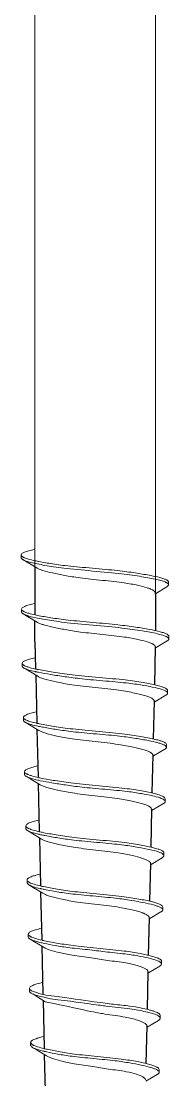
# Model space of a CAD drawing. Header units: millimetres. Extents: x 63062 to 67932, y -25501 to -20708.
# Drawn here: x 66599 to 66708, y -23907 to -23125 of the extents above; entities that cross this region are included whole.
import ezdxf

# ---------------------------------------------------------------- set-up
doc = ezdxf.new("R2010")
doc.units = ezdxf.units.MM
doc.header["$LTSCALE"] = 0.5
doc.layers.get('0').update_dxf_attribs({"lineweight": 13})
doc.layers.add('02___PRT_ALL_AXES', color=7, linetype='Continuous')

# ---------------------------------------------------------------- blocks, each defined once
blk = doc.blocks.new('*U247')
for p, q in [((-44.5, 200), (-44.5, -577.57)), ((44.5, 200), (44.5, -597.22))]:
    blk.add_line(p, q)
at = {"color": 7, "linetype": 'Continuous'}
for p, q in [((-54.75, -568.75), (-54.75, -570.75)), ((-44.62, -572.96), (-44.48, -572.99)), ((53, -592.17), (44.8, -597.05)), ((54.22, -588.73), (54.22, -590.17)), ((44.8, -597.05), (44.15, -597.43)), ((-54.5, -608.76), (-54.5, -610.76)), ((-44.37, -612.97), (-44.23, -613)), ((53.24, -632.18), (45.05, -637.06)), ((54.46, -628.74), (54.46, -630.18)), ((45.05, -637.06), (44.4, -637.45)), ((-54.01, -650.74), (-54.01, -648.74)), ((-42.56, -655.26), (-42.33, -655.31)), ((52.32, -672.21), (44.11, -677.1)), ((53.56, -668.74), (53.56, -670.21)), ((44.11, -677.1), (43.5, -677.47)), ((-53.11, -690.74), (-53.11, -688.74)), ((52.66, -708.74), (52.66, -710.24)), ((43.18, -717.14), (42.6, -717.49)), ((51.4, -712.24), (43.18, -717.14)), ((-52.21, -730.74), (-52.21, -728.74)), ((51.76, -748.74), (51.76, -750.74)), ((42.24, -757.18), (41.7, -757.51)), ((50.47, -752.27), (42.24, -757.18)), ((-51.31, -770.74), (-51.31, -768.74)), ((50.86, -788.74), (50.86, -790.29)), ((41.31, -797.22), (40.79, -797.53)), ((49.55, -792.29), (41.31, -797.22)), ((-50.41, -810.74), (-50.41, -808.74)), ((-38.53, -815.54), (-38.32, -815.58)), ((48.62, -832.33), (40.37, -837.27)), ((49.96, -828.74), (49.96, -830.32)), ((40.37, -837.27), (39.89, -837.56)), ((-49.51, -850.74), (-49.51, -848.74)), ((-39.71, -855.13), (-39.51, -855.17)), ((47.7, -872.36), (39.43, -877.32)), ((49.06, -868.74), (49.06, -870.36)), ((39.43, -877.32), (38.99, -877.58)), ((-48.61, -890.74), (-48.61, -888.74)), ((48.16, -908.74), (48.16, -910.39)), ((-47.71, -930.74), (-47.71, -928.74)), ((45.84, -952.42), (37.54, -957.42)), ((47.26, -948.74), (47.26, -950.42))]:
    blk.add_line(p, q, dxfattribs=at)
for points in [[(-43.24, -578.32), (-50.27, -574.12), (-53.53, -572.18)], [(-42.99, -618.33), (-50.02, -614.13), (-53.28, -612.2)], [(-42.49, -658.33), (-49.52, -654.13), (-52.78, -652.2)], [(-41.55, -698.38), (-48.59, -694.16), (-51.86, -692.22)], [(-40.62, -738.42), (-47.66, -734.2), (-50.94, -732.25)], [(-39.68, -778.47), (-46.73, -774.23), (-50.01, -772.28)], [(-38.74, -818.51), (-45.8, -814.27), (-49.09, -812.31)], [(-37.8, -858.57), (-44.87, -854.31), (-48.16, -852.34)], [(-36.86, -898.62), (-43.93, -894.35), (-47.23, -892.37)], [(46.77, -912.39), (38.49, -917.37), (38.09, -917.61)], [(-35.92, -938.67), (-43, -934.39), (-46.31, -932.41)]]:
    blk.add_lwpolyline(points, dxfattribs=at)
for centre, radius, start, end in [((-17.72, -448.22), 127.61, 257.89632, 258.63239), ((-17.48, -488.24), 127.61, 257.89632, 258.63239), ((43.4, -636.51), 1.07, 348.44256, 3.3128), ((-20.43, -547.11), 110.39, 257.49931, 257.77361), ((-18.56, -536.48), 119.22, 257.77354, 258.03226), ((-17.29, -532.56), 125.27, 257.78031, 258.36431), ((-16.31, -525.85), 130.09, 258.0333, 258.3585), ((-13.94, -514.38), 141.8, 258.35719, 258.57861), ((-13.49, -514.17), 144.06, 258.45163, 258.57777), ((42.47, -676.51), 1.09, 0.02064, 3.00628), ((-19.76, -589.28), 108.26, 257.34798, 257.56116), ((-18.29, -580.64), 115.07, 257.56116, 257.76524), ((-16.36, -573.78), 124.13, 257.57229, 258.2657), ((-14.81, -564.48), 131.6, 257.7757, 258.44001), ((-8.11, -533.92), 164.83, 258.27605, 259.51343), ((41.55, -716.51), 1.12, 356.85398, 359.98495), ((-16.59, -618.27), 117.59, 257.5872, 257.71401), ((-13.5, -604), 132.2, 257.7235, 258.33272), ((-18.08, -627.06), 110.64, 257.29182, 257.58885), ((-14.65, -611.39), 126.68, 257.59607, 258.19107), ((40.61, -756.51), 1.15, 356.59836, 359.96128), ((-16.26, -662.19), 113.69, 257.28471, 257.5042), ((-12.49, -645.06), 131.22, 257.51634, 258.23506), ((-17.83, -671.13), 106.57, 257.05471, 257.28473), ((-14.62, -656.87), 121.19, 257.29091, 258.05706), ((-6.7, -619.48), 159.41, 258.05091, 259.06893), ((39.69, -796.51), 1.18, 0.0185, 2.94984), ((-16.69, -711.35), 106.46, 256.91052, 257.18713), ((-14.82, -701.15), 114.86, 257.18706, 257.44823), ((-13.09, -695.45), 122.76, 257.19423, 258.03765), ((-11.2, -684.79), 131.62, 257.45727, 258.10727), ((38.75, -836.51), 1.22, 0.05103, 3.84375), ((-14.91, -746.79), 109.2, 256.97624, 257.09934), ((-14.91, -748.79), 109.2, 256.97624, 257.09928), ((-13.8, -741.95), 114.15, 257.09974, 257.27656), ((-11.61, -734.27), 124.08, 257.11185, 257.82065), ((-10.2, -725.9), 130.6, 257.28809, 257.97175), ((37.81, -876.51), 1.25, 353.75077, 5.40821), ((-12.21, -782.45), 115.82, 256.65357, 257.69403), ((-10.62, -773.46), 122.99, 256.87332, 257.86893), ((-1.08, -731.57), 167.91, 257.68388, 259.03846), ((36.88, -916.51), 1.28, 356.64705, 10.14901), ((-13.36, -830.52), 105.6, 256.53639, 256.77208), ((-13.36, -832.52), 105.6, 256.53638, 256.77202), ((-11.83, -824.02), 112.28, 256.77161, 256.95898), ((-9.43, -815.69), 122.88, 256.78572, 257.5531), ((-7.94, -807.1), 129.64, 256.97239, 257.71109)]:
    blk.add_arc(centre, radius, start, end, dxfattribs=at)
for points, knots in [([(-44.99, -564.62), (-46.39, -564.92), (-48.84, -565.51), (-51.63, -566.38), (-53.27, -567.14), (-54.2, -567.71), (-54.75, -568.34), (-54.75, -568.75)], [0, 0, 0, 0, 0.395222, 0.69229, 0.802921, 0.889031, 1, 1, 1, 1]), ([(-54.75, -568.75), (-54.75, -568.84), (-54.68, -569.26), (-54.35, -569.59), (-54.09, -569.8)], [0, 0, 0, 0, 0.210329, 1, 1, 1, 1]), ([(-54.09, -569.8), (-54.05, -569.83), (-53.87, -569.97), (-53.68, -570.1), (-53.53, -570.18)], [0, 0, 0, 0, 0.230756, 1, 1, 1, 1]), ([(-52.97, -570.49), (-52.81, -570.57), (-52.07, -570.9), (-51.3, -571.18), (-50.7, -571.38)], [0, 0, 0, 0, 0.218331, 1, 1, 1, 1]), ([(-54.75, -570.75), (-54.75, -570.84), (-54.68, -571.26), (-54.35, -571.59), (-54.09, -571.8)], [0, 0, 0, 0, 0.210329, 1, 1, 1, 1]), ([(-54.09, -571.8), (-54.05, -571.83), (-53.87, -571.97), (-53.68, -572.1), (-53.53, -572.18)], [0, 0, 0, 0, 0.23075, 1, 1, 1, 1]), ([(-53.53, -572.18), (-52.78, -572.63), (-50.79, -573.4), (-47.22, -574.41), (-42.55, -575.42), (-36.93, -576.44), (-30.5, -577.47), (-20.82, -578.88), (-1.61, -580.57), (19.92, -582.56), (31.8, -584.27), (40.15, -585.71), (45.17, -586.73), (49.15, -587.74), (51.41, -588.51), (52.32, -588.94)], [0, 0, 0, 0, 0.027599, 0.067136, 0.117951, 0.178867, 0.248349, 0.324587, 0.489192, 0.655383, 0.805672, 0.869843, 0.924418, 0.968104, 1, 1, 1, 1]), ([(-50.7, -571.38), (-50.28, -571.52), (-48.27, -572.13), (-46.23, -572.61), (-44.62, -572.96)], [0, 0, 0, 0, 0.213163, 1, 1, 1, 1]), ([(38.42, -592.95), (36.1, -592.22), (30.72, -590.91), (21.84, -589.17), (5.19, -587.42), (-11.9, -585.67), (-22.07, -583.92), (-30.99, -582.18), (-37.31, -580.66), (-41.16, -579.35), (-42.64, -578.68), (-43.24, -578.32)], [0, 0, 0, 0, 0.103576, 0.235661, 0.38608, 0.54291, 0.693669, 0.826416, 0.930893, 0.970128, 1, 1, 1, 1]), ([(-42.88, -573.32), (-39.62, -573.98), (-32.44, -575.2), (-20.96, -576.86), (-1.95, -578.52), (17.19, -580.19), (29.03, -581.85), (39.2, -583.5), (46.28, -584.94), (50.53, -586.18), (52.14, -586.82), (52.79, -587.17)], [0, 0, 0, 0, 0.118746, 0.260235, 0.41435, 0.56998, 0.715895, 0.841627, 0.938341, 0.973786, 1, 1, 1, 1]), ([(38.42, -592.95), (38.81, -593.07), (40.16, -593.52), (41.5, -594.04), (42.38, -594.51)], [0, 0, 0, 0, 0.292357, 1, 1, 1, 1]), ([(52.79, -587.17), (52.94, -587.26), (53.43, -587.54), (53.9, -587.92), (54.09, -588.26)], [0, 0, 0, 0, 0.31014, 1, 1, 1, 1]), ([(52.79, -589.17), (52.86, -589.21), (53.11, -589.35), (53.35, -589.51), (53.52, -589.64)], [0, 0, 0, 0, 0.273317, 1, 1, 1, 1]), ([(54.17, -591), (54.14, -591.11), (53.87, -591.61), (53.38, -591.94), (53, -592.17)], [0, 0, 0, 0, 0.193975, 1, 1, 1, 1]), ([(53.72, -589.81), (53.8, -589.89), (54.04, -590.14), (54.22, -590.48), (54.22, -590.73)], [0, 0, 0, 0, 0.297804, 1, 1, 1, 1]), ([(42.38, -594.51), (42.45, -594.55), (42.69, -594.68), (42.93, -594.83), (43.09, -594.94)], [0, 0, 0, 0, 0.266236, 1, 1, 1, 1]), ([(43.41, -595.18), (43.46, -595.22), (43.63, -595.36), (43.78, -595.52), (43.88, -595.65)], [0, 0, 0, 0, 0.270418, 1, 1, 1, 1]), ([(43.88, -595.65), (43.93, -595.71), (44.1, -595.95), (44.2, -596.23), (44.22, -596.44)], [0, 0, 0, 0, 0.278277, 1, 1, 1, 1]), ([(-44.74, -604.63), (-46.14, -604.94), (-48.59, -605.53), (-51.38, -606.39), (-53.02, -607.16), (-53.95, -607.72), (-54.5, -608.36), (-54.5, -608.76)], [0, 0, 0, 0, 0.395222, 0.69229, 0.802921, 0.889031, 1, 1, 1, 1]), ([(-54.5, -608.76), (-54.5, -608.85), (-54.43, -609.28), (-54.1, -609.61), (-53.84, -609.82)], [0, 0, 0, 0, 0.210329, 1, 1, 1, 1]), ([(-54.5, -610.76), (-54.5, -610.85), (-54.43, -611.28), (-54.1, -611.61), (-53.84, -611.82)], [0, 0, 0, 0, 0.210329, 1, 1, 1, 1]), ([(-53.84, -609.82), (-53.8, -609.85), (-53.62, -609.99), (-53.43, -610.11), (-53.28, -610.2)], [0, 0, 0, 0, 0.230756, 1, 1, 1, 1]), ([(-53.84, -611.82), (-53.8, -611.85), (-53.62, -611.99), (-53.43, -612.11), (-53.28, -612.2)], [0, 0, 0, 0, 0.23075, 1, 1, 1, 1]), ([(-53.28, -612.2), (-52.53, -612.64), (-50.55, -613.42), (-46.97, -614.42), (-42.31, -615.43), (-36.69, -616.45), (-30.26, -617.48), (-20.58, -618.89), (-1.36, -620.58), (20.17, -622.57), (32.05, -624.28), (40.4, -625.73), (45.42, -626.74), (49.4, -627.75), (51.66, -628.52), (52.57, -628.95)], [0, 0, 0, 0, 0.027599, 0.067136, 0.117951, 0.178867, 0.248349, 0.324587, 0.489192, 0.655383, 0.805672, 0.869843, 0.924418, 0.968104, 1, 1, 1, 1]), ([(-52.72, -610.5), (-52.56, -610.58), (-51.82, -610.92), (-51.06, -611.2), (-50.45, -611.39)], [0, 0, 0, 0, 0.218331, 1, 1, 1, 1]), ([(-50.45, -611.39), (-50.03, -611.53), (-48.03, -612.15), (-45.98, -612.63), (-44.37, -612.97)], [0, 0, 0, 0, 0.213163, 1, 1, 1, 1]), ([(-42.63, -613.34), (-39.37, -613.99), (-32.19, -615.21), (-20.72, -616.87), (-1.7, -618.54), (17.43, -620.21), (29.27, -621.87), (39.45, -623.52), (46.53, -624.95), (50.78, -626.2), (52.39, -626.84), (53.04, -627.19)], [0, 0, 0, 0, 0.118746, 0.260235, 0.41435, 0.56998, 0.715895, 0.841627, 0.938341, 0.973786, 1, 1, 1, 1]), ([(38.66, -632.96), (36.35, -632.23), (30.97, -630.93), (22.09, -629.19), (5.44, -627.44), (-11.65, -625.68), (-21.82, -623.93), (-30.75, -622.19), (-37.06, -620.68), (-40.91, -619.37), (-42.39, -618.69), (-42.99, -618.33)], [0, 0, 0, 0, 0.103576, 0.235661, 0.38608, 0.54291, 0.693669, 0.826416, 0.930893, 0.970128, 1, 1, 1, 1]), ([(38.66, -632.96), (39.06, -633.08), (40.41, -633.53), (41.74, -634.05), (42.63, -634.53)], [0, 0, 0, 0, 0.292357, 1, 1, 1, 1]), ([(53.04, -627.19), (53.19, -627.27), (53.67, -627.56), (54.14, -627.93), (54.33, -628.27)], [0, 0, 0, 0, 0.31014, 1, 1, 1, 1]), ([(53.04, -629.19), (53.11, -629.22), (53.36, -629.37), (53.6, -629.53), (53.77, -629.66)], [0, 0, 0, 0, 0.273317, 1, 1, 1, 1]), ([(54.42, -631.02), (54.39, -631.12), (54.12, -631.62), (53.63, -631.95), (53.24, -632.18)], [0, 0, 0, 0, 0.193975, 1, 1, 1, 1]), ([(53.97, -629.83), (54.05, -629.9), (54.29, -630.15), (54.46, -630.5), (54.46, -630.74)], [0, 0, 0, 0, 0.297804, 1, 1, 1, 1]), ([(42.63, -634.53), (42.69, -634.56), (42.94, -634.7), (43.17, -634.84), (43.34, -634.96)], [0, 0, 0, 0, 0.266236, 1, 1, 1, 1]), ([(43.66, -635.2), (43.71, -635.24), (43.87, -635.38), (44.03, -635.54), (44.13, -635.66)], [0, 0, 0, 0, 0.270418, 1, 1, 1, 1]), ([(44.13, -635.66), (44.18, -635.73), (44.34, -635.96), (44.45, -636.24), (44.46, -636.45)], [0, 0, 0, 0, 0.278277, 1, 1, 1, 1]), ([(-44.49, -644.64), (-45.86, -644.95), (-48.25, -645.53), (-50.97, -646.39), (-52.57, -647.15), (-53.49, -647.71), (-54.01, -648.34), (-54.01, -648.74)], [0, 0, 0, 0, 0.394433, 0.691066, 0.801687, 0.887957, 1, 1, 1, 1]), ([(-54.01, -648.74), (-54.01, -648.85), (-53.9, -649.39), (-53.44, -649.76), (-53.09, -650)], [0, 0, 0, 0, 0.199777, 1, 1, 1, 1]), ([(-53.98, -650.98), (-53.96, -651.06), (-53.77, -651.49), (-53.39, -651.79), (-53.09, -652)], [0, 0, 0, 0, 0.202155, 1, 1, 1, 1]), ([(-52.78, -652.2), (-52.34, -652.46), (-51.26, -652.95), (-48.46, -653.92), (-46.07, -654.5), (-44.33, -654.88)], [0, 0, 0, 0, 0.173363, 0.398416, 1, 1, 1, 1]), ([(-52.27, -650.47), (-52.06, -650.58), (-51.07, -651.03), (-50.04, -651.38), (-49.21, -651.63)], [0, 0, 0, 0, 0.210914, 1, 1, 1, 1]), ([(-49.21, -651.63), (-48.82, -651.75), (-47.04, -652.27), (-45.23, -652.69), (-43.81, -653)], [0, 0, 0, 0, 0.21967, 1, 1, 1, 1]), ([(-42.02, -653.37), (-38.4, -654.1), (-30.39, -655.45), (-17.64, -657.27), (2.59, -659.1), (22.57, -660.94), (33.09, -662.53), (40.46, -663.85), (44.92, -664.79), (48.51, -665.73), (50.9, -666.54), (52.3, -667.25), (53.12, -667.78), (53.56, -668.37), (53.56, -668.74)], [0, 0, 0, 0, 0.131055, 0.28779, 0.456471, 0.622176, 0.770228, 0.833471, 0.887658, 0.931674, 0.964784, 0.977193, 0.986953, 1, 1, 1, 1]), ([(-42.02, -655.37), (-39.03, -655.97), (-32.46, -657.11), (-21.98, -658.66), (-10.52, -660.23), (7.68, -661.79), (25.39, -663.35), (35.38, -664.9), (43.52, -666.44), (48.23, -667.61), (50.13, -668.3)], [0, 0, 0, 0, 0.114133, 0.248964, 0.396142, 0.546447, 0.690428, 0.819046, 0.924315, 1, 1, 1, 1]), ([(-42.49, -658.33), (-41.8, -658.75), (-40.08, -659.51), (-35.56, -660.97), (-28.16, -662.66), (-17.81, -664.61), (0.19, -666.57), (18.15, -668.53), (27.13, -670.22), (33.38, -671.65), (37.11, -672.66), (40.03, -673.66), (41.67, -674.42), (42.3, -674.84)], [0, 0, 0, 0, 0.03246, 0.075965, 0.192844, 0.340269, 0.503684, 0.666615, 0.812593, 0.874564, 0.927122, 0.969127, 1, 1, 1, 1]), ([(50.13, -668.3), (50.78, -668.53), (51.85, -668.97), (52.86, -669.59), (53.18, -669.93)], [0, 0, 0, 0, 0.593992, 1, 1, 1, 1]), ([(53.18, -671.56), (53.13, -671.61), (52.86, -671.86), (52.56, -672.07), (52.32, -672.21)], [0, 0, 0, 0, 0.217363, 1, 1, 1, 1]), ([(53.18, -669.93), (53.24, -669.99), (53.44, -670.22), (53.56, -670.53), (53.56, -670.74)], [0, 0, 0, 0, 0.28952, 1, 1, 1, 1]), ([(53.56, -670.74), (53.56, -670.81), (53.53, -671.12), (53.34, -671.39), (53.18, -671.56)], [0, 0, 0, 0, 0.224255, 1, 1, 1, 1]), ([(42.3, -674.84), (42.4, -674.91), (42.74, -675.15), (43.06, -675.43), (43.24, -675.67)], [0, 0, 0, 0, 0.285267, 1, 1, 1, 1]), ([(43.24, -675.67), (43.29, -675.73), (43.45, -675.97), (43.55, -676.25), (43.56, -676.45)], [0, 0, 0, 0, 0.277178, 1, 1, 1, 1]), ([(-43.55, -684.59), (-44.93, -684.9), (-47.33, -685.5), (-50.06, -686.37), (-51.67, -687.13), (-52.58, -687.7), (-53.11, -688.34), (-53.11, -688.74)], [0, 0, 0, 0, 0.393891, 0.690314, 0.801045, 0.887458, 1, 1, 1, 1]), ([(-53.11, -688.74), (-53.11, -688.84), (-53.04, -689.28), (-52.69, -689.62), (-52.42, -689.84)], [0, 0, 0, 0, 0.209413, 1, 1, 1, 1]), ([(-53.11, -690.74), (-53.11, -690.88), (-53.07, -691.07), (-52.97, -691.24), (-52.95, -691.28)], [0, 0, 0, 0, 0.730316, 1, 1, 1, 1]), ([(-52.95, -691.28), (-52.9, -691.36), (-52.6, -691.75), (-52.19, -692.03), (-51.86, -692.22)], [0, 0, 0, 0, 0.203708, 1, 1, 1, 1]), ([(-52.42, -689.84), (-52.38, -689.87), (-52.2, -690.01), (-52.01, -690.13), (-51.86, -690.22)], [0, 0, 0, 0, 0.231576, 1, 1, 1, 1]), ([(-51.86, -690.22), (-51.78, -690.27), (-51.45, -690.46), (-51.1, -690.62), (-50.83, -690.74)], [0, 0, 0, 0, 0.228385, 1, 1, 1, 1]), ([(-51.86, -692.22), (-51.42, -692.48), (-50.34, -692.98), (-47.56, -693.95), (-45.19, -694.53), (-43.47, -694.91)], [0, 0, 0, 0, 0.174186, 0.399652, 1, 1, 1, 1]), ([(-50.83, -690.74), (-49.79, -691.21), (-47.21, -692.03), (-44.59, -692.67), (-43.07, -693)], [0, 0, 0, 0, 0.423613, 1, 1, 1, 1]), ([(-41.18, -693.4), (-37.62, -694.13), (-29.76, -695.47), (-17.26, -697.29), (2.69, -699.12), (22.38, -700.96), (32.66, -702.54), (39.87, -703.86), (44.22, -704.8), (47.73, -705.73), (50.06, -706.54), (51.43, -707.25), (52.23, -707.79), (52.66, -708.38), (52.66, -708.74)], [0, 0, 0, 0, 0.131525, 0.288437, 0.457057, 0.622543, 0.770316, 0.833438, 0.887512, 0.931459, 0.964554, 0.97698, 0.986774, 1, 1, 1, 1]), ([(-41.55, -698.38), (-40.88, -698.78), (-39.2, -699.53), (-34.81, -700.99), (-27.64, -702.66), (-17.64, -704.59), (-0.02, -706.53), (17.59, -708.47), (27.55, -710.41), (34.65, -712.09), (38.97, -713.56), (40.61, -714.32), (41.26, -714.73)], [0, 0, 0, 0, 0.03279, 0.076396, 0.192881, 0.339365, 0.501692, 0.663831, 0.809721, 0.925139, 0.968015, 1, 1, 1, 1]), ([(-38.11, -696), (-34.91, -696.6), (-28, -697.73), (-17.17, -699.3), (0.85, -700.88), (18.81, -702.45), (29.45, -704.02), (38.6, -705.58), (44.99, -706.94), (48.89, -708.12), (50.4, -708.72), (51.02, -709.04)], [0, 0, 0, 0, 0.126539, 0.271167, 0.424735, 0.577453, 0.71957, 0.842052, 0.937282, 0.972899, 1, 1, 1, 1]), ([(51.02, -709.04), (51.46, -709.27), (52.17, -709.66), (52.66, -710.43), (52.66, -710.74)], [0, 0, 0, 0, 0.612375, 1, 1, 1, 1]), ([(52.6, -711.07), (52.56, -711.17), (52.28, -711.67), (51.79, -712), (51.4, -712.24)], [0, 0, 0, 0, 0.195412, 1, 1, 1, 1]), ([(41.26, -714.73), (41.37, -714.8), (41.77, -715.08), (42.15, -715.4), (42.35, -715.67)], [0, 0, 0, 0, 0.289276, 1, 1, 1, 1]), ([(42.35, -715.67), (42.4, -715.74), (42.55, -715.97), (42.65, -716.25), (42.66, -716.46)], [0, 0, 0, 0, 0.275868, 1, 1, 1, 1]), ([(-42.66, -724.55), (-44.03, -724.87), (-46.43, -725.46), (-49.16, -726.34), (-50.77, -727.11), (-51.69, -727.69), (-52.21, -728.34), (-52.21, -728.74)], [0, 0, 0, 0, 0.393192, 0.689478, 0.800195, 0.886761, 1, 1, 1, 1]), ([(-52.21, -728.74), (-52.21, -728.84), (-52.14, -729.29), (-51.79, -729.63), (-51.52, -729.86)], [0, 0, 0, 0, 0.209976, 1, 1, 1, 1]), ([(-52.21, -730.74), (-52.21, -730.84), (-52.14, -731.29), (-51.79, -731.63), (-51.52, -731.86)], [0, 0, 0, 0, 0.209976, 1, 1, 1, 1]), ([(-51.52, -729.86), (-51.47, -729.89), (-51.29, -730.03), (-51.09, -730.16), (-50.94, -730.25)], [0, 0, 0, 0, 0.23114, 1, 1, 1, 1]), ([(-51.52, -731.86), (-51.47, -731.89), (-51.29, -732.03), (-51.09, -732.16), (-50.94, -732.25)], [0, 0, 0, 0, 0.231134, 1, 1, 1, 1]), ([(-50.94, -732.25), (-50.49, -732.52), (-49.4, -733.02), (-46.57, -734.01), (-44.17, -734.6), (-42.42, -734.99)], [0, 0, 0, 0, 0.174486, 0.40001, 1, 1, 1, 1]), ([(-50.37, -730.56), (-50.2, -730.64), (-49.45, -730.99), (-48.66, -731.28), (-48.04, -731.48)], [0, 0, 0, 0, 0.218632, 1, 1, 1, 1]), ([(-48.04, -731.48), (-47.61, -731.63), (-45.57, -732.26), (-43.5, -732.75), (-41.86, -733.11)], [0, 0, 0, 0, 0.213793, 1, 1, 1, 1]), ([(-40.23, -733.46), (-36.73, -734.19), (-29.01, -735.52), (-16.76, -737.33), (2.88, -739.16), (22.26, -740.98), (32.29, -742.56), (39.3, -743.88), (43.55, -744.81), (46.96, -745.74), (49.23, -746.55), (50.57, -747.25), (51.34, -747.8), (51.76, -748.38), (51.76, -748.74)], [0, 0, 0, 0, 0.132339, 0.28959, 0.458159, 0.623334, 0.770683, 0.833591, 0.887491, 0.931311, 0.964338, 0.97677, 0.986604, 1, 1, 1, 1]), ([(-40.62, -738.42), (-39.96, -738.82), (-38.31, -739.56), (-34.05, -741), (-27.12, -742.66), (-17.45, -744.57), (-0.21, -746.5), (17.04, -748.42), (26.72, -750.34), (33.66, -752.01), (37.92, -753.46), (39.55, -754.21), (40.21, -754.61)], [0, 0, 0, 0, 0.033141, 0.076864, 0.192987, 0.338552, 0.499798, 0.661133, 0.806907, 0.923196, 0.966919, 1, 1, 1, 1]), ([(-40.58, -735.39), (-37.73, -735.99), (-31.5, -737.11), (-21.54, -738.64), (-10.67, -740.18), (6.96, -741.73), (24.14, -743.27), (33.72, -744.81), (41.59, -746.33), (46.18, -747.48), (48.06, -748.15)], [0, 0, 0, 0, 0.113621, 0.247509, 0.393599, 0.542991, 0.686542, 0.815482, 0.922019, 1, 1, 1, 1]), ([(48.06, -748.15), (48.61, -748.34), (49.57, -748.73), (50.9, -749.41), (51.76, -750.21), (51.76, -750.74)], [0, 0, 0, 0, 0.371703, 0.656886, 1, 1, 1, 1]), ([(40.21, -754.61), (40.44, -754.76), (41.1, -755.2), (41.74, -755.91), (41.76, -756.46)], [0, 0, 0, 0, 0.328471, 1, 1, 1, 1]), ([(51.48, -751.46), (51.42, -751.53), (51.13, -751.85), (50.76, -752.09), (50.47, -752.27)], [0, 0, 0, 0, 0.211203, 1, 1, 1, 1]), ([(51.76, -750.74), (51.76, -750.8), (51.74, -751.06), (51.6, -751.3), (51.48, -751.46)], [0, 0, 0, 0, 0.230581, 1, 1, 1, 1]), ([(-41.76, -764.51), (-43.13, -764.83), (-45.53, -765.43), (-48.26, -766.32), (-49.86, -767.1), (-50.79, -767.68), (-51.31, -768.33), (-51.31, -768.74)], [0, 0, 0, 0, 0.392507, 0.688492, 0.799352, 0.886084, 1, 1, 1, 1]), ([(-51.31, -768.74), (-51.31, -768.84), (-51.24, -769.28), (-50.9, -769.64), (-50.62, -769.86)], [0, 0, 0, 0, 0.210853, 1, 1, 1, 1]), ([(-51.31, -770.74), (-51.31, -770.88), (-51.26, -771.08), (-51.17, -771.25), (-51.14, -771.29)], [0, 0, 0, 0, 0.730836, 1, 1, 1, 1]), ([(-51.14, -771.29), (-51.09, -771.38), (-50.78, -771.78), (-50.36, -772.07), (-50.01, -772.28)], [0, 0, 0, 0, 0.20349, 1, 1, 1, 1]), ([(-50.62, -769.86), (-50.58, -769.89), (-50.38, -770.05), (-50.18, -770.18), (-50.01, -770.28)], [0, 0, 0, 0, 0.230349, 1, 1, 1, 1]), ([(-50.01, -770.28), (-49.95, -770.32), (-49.69, -770.46), (-49.43, -770.6), (-49.22, -770.7)], [0, 0, 0, 0, 0.232967, 1, 1, 1, 1]), ([(-50.01, -772.28), (-49.57, -772.54), (-48.5, -773.04), (-45.74, -774.01), (-43.4, -774.6), (-41.7, -774.99)], [0, 0, 0, 0, 0.175856, 0.401898, 1, 1, 1, 1]), ([(-49.22, -770.7), (-48.17, -771.19), (-45.53, -772.07), (-42.85, -772.73), (-41.28, -773.09)], [0, 0, 0, 0, 0.42019, 1, 1, 1, 1]), ([(-39.25, -773.53), (-35.8, -774.25), (-28.23, -775.57), (-16.23, -777.38), (3.11, -779.2), (22.16, -781.02), (31.92, -782.59), (38.75, -783.9), (42.88, -784.83), (46.19, -785.76), (48.41, -786.56), (49.7, -787.26), (50.46, -787.8), (50.86, -788.38), (50.86, -788.74)], [0, 0, 0, 0, 0.133273, 0.29092, 0.459441, 0.624262, 0.771127, 0.833806, 0.887498, 0.931167, 0.964123, 0.976557, 0.986417, 1, 1, 1, 1]), ([(-39.68, -778.47), (-39.02, -778.87), (-37.37, -779.62), (-33.12, -781.07), (-26.23, -782.74), (-16.65, -784.67), (0.44, -786.61), (17.47, -788.56), (26.87, -790.49), (33.54, -792.17), (37.56, -793.64), (39.07, -794.4), (39.65, -794.82)], [0, 0, 0, 0, 0.033979, 0.078621, 0.196686, 0.34402, 0.506446, 0.667983, 0.8127, 0.92659, 0.968686, 1, 1, 1, 1]), ([(-36.92, -776), (-33.8, -776.6), (-27.08, -777.75), (-16.53, -779.33), (1.17, -780.93), (18.79, -782.52), (29.09, -784.11), (37.87, -785.69), (43.96, -787.06), (47.61, -788.25), (49, -788.86), (49.55, -789.19)], [0, 0, 0, 0, 0.127515, 0.273358, 0.428099, 0.581649, 0.723982, 0.845857, 0.939562, 0.974104, 1, 1, 1, 1]), ([(49.55, -789.19), (49.75, -789.31), (50.31, -789.67), (50.86, -790.28), (50.86, -790.74)], [0, 0, 0, 0, 0.333718, 1, 1, 1, 1]), ([(39.65, -794.82), (39.75, -794.89), (40.1, -795.15), (40.42, -795.46), (40.6, -795.72)], [0, 0, 0, 0, 0.286207, 1, 1, 1, 1]), ([(40.6, -795.72), (40.64, -795.78), (40.77, -796), (40.85, -796.26), (40.86, -796.45)], [0, 0, 0, 0, 0.271525, 1, 1, 1, 1]), ([(50.78, -791.13), (50.74, -791.23), (50.44, -791.72), (49.94, -792.06), (49.55, -792.29)], [0, 0, 0, 0, 0.196962, 1, 1, 1, 1]), ([(-40.93, -804.48), (-42.29, -804.8), (-44.67, -805.41), (-47.38, -806.3), (-48.97, -807.09), (-49.89, -807.68), (-50.41, -808.33), (-50.41, -808.74)], [0, 0, 0, 0, 0.391735, 0.687455, 0.798306, 0.885171, 1, 1, 1, 1]), ([(-50.41, -808.74), (-50.41, -808.84), (-50.33, -809.31), (-49.97, -809.68), (-49.67, -809.91)], [0, 0, 0, 0, 0.209471, 1, 1, 1, 1]), ([(-50.32, -811.14), (-50.28, -811.24), (-49.97, -811.74), (-49.48, -812.07), (-49.09, -812.31)], [0, 0, 0, 0, 0.197356, 1, 1, 1, 1]), ([(-49.67, -809.91), (-49.63, -809.94), (-49.44, -810.09), (-49.24, -810.22), (-49.09, -810.31)], [0, 0, 0, 0, 0.231724, 1, 1, 1, 1]), ([(-49.09, -812.31), (-48.64, -812.57), (-47.57, -813.07), (-44.83, -814.05), (-42.49, -814.64), (-40.8, -815.04)], [0, 0, 0, 0, 0.176697, 0.402947, 1, 1, 1, 1]), ([(-48.59, -810.58), (-47.52, -811.13), (-44.76, -812.07), (-41.95, -812.78), (-40.29, -813.15)], [0, 0, 0, 0, 0.413787, 1, 1, 1, 1]), ([(-38.74, -818.51), (-38.07, -818.92), (-36.4, -819.69), (-32.08, -821.17), (-25.12, -822.88), (-15.49, -824.85), (1.57, -826.83), (18.45, -828.81), (26.47, -830.53), (31.94, -831.98), (35.11, -833), (37.52, -834), (38.82, -834.79), (39.28, -835.22)], [0, 0, 0, 0, 0.035183, 0.081325, 0.202931, 0.353848, 0.518929, 0.681245, 0.824142, 0.883705, 0.933382, 0.972212, 1, 1, 1, 1]), ([(-38.32, -813.58), (-34.94, -814.3), (-27.51, -815.62), (-15.77, -817.42), (3.28, -819.23), (22.02, -821.04), (31.53, -822.61), (38.18, -823.92), (42.19, -824.84), (45.42, -825.77), (47.58, -826.57), (48.83, -827.27), (49.57, -827.81), (49.96, -828.39), (49.96, -828.74)], [0, 0, 0, 0, 0.134044, 0.292003, 0.460459, 0.624968, 0.771418, 0.833893, 0.887423, 0.930967, 0.96388, 0.976318, 0.986224, 1, 1, 1, 1]), ([(-38.32, -815.58), (-35.42, -816.2), (-29.07, -817.35), (-19, -818.94), (-1.61, -820.53), (15.88, -822.13), (26.23, -823.71), (35.26, -825.3), (41.67, -826.67), (45.67, -827.85), (47.25, -828.46), (47.92, -828.78)], [0, 0, 0, 0, 0.119694, 0.259539, 0.410533, 0.56285, 0.706548, 0.83228, 0.932022, 0.970215, 1, 1, 1, 1]), ([(39.28, -835.22), (39.33, -835.27), (39.52, -835.45), (39.68, -835.67), (39.77, -835.83)], [0, 0, 0, 0, 0.273936, 1, 1, 1, 1]), ([(39.77, -835.83), (39.8, -835.88), (39.89, -836.07), (39.95, -836.28), (39.96, -836.43)], [0, 0, 0, 0, 0.26505, 1, 1, 1, 1]), ([(47.92, -828.78), (48.22, -828.93), (48.76, -829.22), (49.54, -829.78), (49.96, -830.37), (49.96, -830.74)], [0, 0, 0, 0, 0.346898, 0.62204, 1, 1, 1, 1]), ([(49.96, -830.74), (49.96, -830.85), (49.85, -831.42), (49.37, -831.82), (49, -832.08)], [0, 0, 0, 0, 0.201631, 1, 1, 1, 1]), ([(-39.98, -844.42), (-41.35, -844.75), (-43.74, -845.36), (-46.46, -846.27), (-48.06, -847.06), (-48.99, -847.66), (-49.51, -848.33), (-49.51, -848.74)], [0, 0, 0, 0, 0.391074, 0.686704, 0.797577, 0.884625, 1, 1, 1, 1]), ([(-49.51, -848.74), (-49.51, -848.84), (-49.44, -849.29), (-49.1, -849.65), (-48.83, -849.87)], [0, 0, 0, 0, 0.212439, 1, 1, 1, 1]), ([(-49.51, -850.74), (-49.51, -850.84), (-49.44, -851.29), (-49.1, -851.65), (-48.83, -851.87)], [0, 0, 0, 0, 0.212439, 1, 1, 1, 1]), ([(-48.83, -849.87), (-48.78, -849.91), (-48.57, -850.08), (-48.34, -850.23), (-48.16, -850.34)], [0, 0, 0, 0, 0.22903, 1, 1, 1, 1]), ([(-48.83, -851.87), (-48.78, -851.91), (-48.57, -852.08), (-48.34, -852.23), (-48.16, -852.34)], [0, 0, 0, 0, 0.229024, 1, 1, 1, 1]), ([(-47.56, -850.66), (-47.41, -850.74), (-46.73, -851.06), (-46.02, -851.33), (-45.47, -851.52)], [0, 0, 0, 0, 0.222141, 1, 1, 1, 1]), ([(-45.47, -851.52), (-45.05, -851.67), (-43.09, -852.31), (-41.09, -852.81), (-39.51, -853.17)], [0, 0, 0, 0, 0.214225, 1, 1, 1, 1]), ([(-48.16, -852.34), (-47.71, -852.61), (-46.62, -853.12), (-43.82, -854.12), (-41.44, -854.72), (-39.71, -855.13)], [0, 0, 0, 0, 0.176827, 0.403221, 1, 1, 1, 1]), ([(-37.8, -858.57), (-37.2, -858.93), (-35.72, -859.63), (-31.97, -860.99), (-25.94, -862.57), (-17.55, -864.38), (-1.7, -866.21), (7.79, -868.04), (23.07, -869.87), (29.56, -871.46), (33.8, -872.81), (35.54, -873.5), (36.29, -873.86)], [0, 0, 0, 0, 0.03377, 0.077076, 0.189679, 0.329511, 0.484902, 0.642524, 0.788779, 0.91119, 0.960242, 1, 1, 1, 1]), ([(-37.79, -855.56), (-35.04, -856.15), (-29.05, -857.27), (-19.52, -858.82), (-2.69, -860.36), (7.8, -861.92), (24.28, -863.47), (33.15, -865), (40.34, -866.52), (44.48, -867.69), (46.14, -868.37)], [0, 0, 0, 0, 0.11695, 0.253459, 0.401263, 0.551306, 0.694362, 0.821656, 0.9255, 1, 1, 1, 1]), ([(-37.42, -853.64), (-34.1, -854.35), (-26.82, -855.66), (-15.32, -857.46), (3.43, -859.26), (21.86, -861.07), (31.13, -862.63), (37.6, -863.94), (41.51, -864.86), (44.65, -865.78), (46.74, -866.58), (47.96, -867.27), (48.69, -867.82), (49.06, -868.39), (49.06, -868.74)], [0, 0, 0, 0, 0.13477, 0.293013, 0.461397, 0.6256, 0.771649, 0.833932, 0.887303, 0.93074, 0.963608, 0.976066, 0.986023, 1, 1, 1, 1]), ([(36.29, -873.86), (36.92, -874.17), (37.94, -874.72), (38.81, -875.6), (38.97, -876.04)], [0, 0, 0, 0, 0.600338, 1, 1, 1, 1]), ([(46.14, -868.37), (46.72, -868.61), (47.66, -869.04), (48.53, -869.68), (48.79, -870.02)], [0, 0, 0, 0, 0.592805, 1, 1, 1, 1]), ([(48.61, -871.67), (48.55, -871.73), (48.27, -871.99), (47.95, -872.2), (47.7, -872.36)], [0, 0, 0, 0, 0.218976, 1, 1, 1, 1]), ([(49.06, -870.74), (49.06, -870.82), (49.02, -871.17), (48.8, -871.47), (48.61, -871.67)], [0, 0, 0, 0, 0.222965, 1, 1, 1, 1]), ([(48.79, -870.02), (48.83, -870.08), (48.98, -870.29), (49.06, -870.55), (49.06, -870.74)], [0, 0, 0, 0, 0.277688, 1, 1, 1, 1]), ([(-38.94, -884.34), (-40.33, -884.67), (-42.75, -885.3), (-45.51, -886.22), (-47.14, -887.03), (-48.08, -887.64), (-48.61, -888.32), (-48.61, -888.74)], [0, 0, 0, 0, 0.390545, 0.686142, 0.797119, 0.884321, 1, 1, 1, 1]), ([(-48.61, -888.74), (-48.61, -888.83), (-48.54, -889.27), (-48.23, -889.62), (-47.98, -889.85)], [0, 0, 0, 0, 0.214919, 1, 1, 1, 1]), ([(-48.61, -890.74), (-48.61, -890.81), (-48.58, -891.11), (-48.41, -891.39), (-48.26, -891.57)], [0, 0, 0, 0, 0.228162, 1, 1, 1, 1]), ([(-47.98, -889.85), (-47.92, -889.89), (-47.69, -890.08), (-47.43, -890.25), (-47.23, -890.37)], [0, 0, 0, 0, 0.226787, 1, 1, 1, 1]), ([(-47.23, -890.37), (-47.13, -890.44), (-46.64, -890.71), (-46.12, -890.95), (-45.72, -891.11)], [0, 0, 0, 0, 0.223181, 1, 1, 1, 1]), ([(-45.72, -891.11), (-44.72, -891.53), (-42.34, -892.3), (-39.92, -892.92), (-38.55, -893.24)], [0, 0, 0, 0, 0.435912, 1, 1, 1, 1]), ([(-48.26, -891.57), (-48.2, -891.64), (-47.89, -891.95), (-47.53, -892.2), (-47.23, -892.37)], [0, 0, 0, 0, 0.213911, 1, 1, 1, 1]), ([(-47.23, -892.37), (-46.22, -892.98), (-43.45, -894), (-40.63, -894.74), (-38.94, -895.14)], [0, 0, 0, 0, 0.404619, 1, 1, 1, 1]), ([(-36.86, -898.62), (-1.51, -906.24), (5.73, -907.66), (22.27, -909.78), (29.61, -911.62), (34.16, -913.22), (35.91, -914.05), (36.6, -914.5)], [0, 0, 0, 0, 0.312456, 0.604616, 0.842294, 0.932157, 1, 1, 1, 1]), ([(-36.46, -893.7), (-0.64, -898.67), (8.1, -899.97), (25.81, -901.79), (33.13, -903.12), (38.51, -904.28), (42.1, -905.25), (44.2, -905.91), (45.89, -906.6), (47.27, -907.33), (48.16, -908.18), (48.16, -908.74)], [0, 0, 0, 0, 0.360643, 0.529378, 0.680202, 0.806415, 0.858582, 0.902794, 0.938721, 0.966376, 1, 1, 1, 1]), ([(-33, -896.41), (-2.28, -900.42), (6.69, -901.76), (25.78, -903.76), (35.16, -905.49), (41.26, -906.98), (43.73, -907.75), (44.79, -908.17)], [0, 0, 0, 0, 0.303816, 0.591009, 0.831264, 0.925745, 1, 1, 1, 1]), ([(36.6, -914.5), (36.74, -914.59), (37.21, -914.91), (37.64, -915.3), (37.86, -915.64)], [0, 0, 0, 0, 0.291436, 1, 1, 1, 1]), ([(44.79, -908.17), (45.44, -908.42), (46.52, -908.89), (47.51, -909.56), (47.82, -909.93)], [0, 0, 0, 0, 0.593534, 1, 1, 1, 1]), ([(47.77, -911.61), (47.71, -911.68), (47.41, -911.98), (47.05, -912.22), (46.77, -912.39)], [0, 0, 0, 0, 0.2156, 1, 1, 1, 1]), ([(48.16, -910.74), (48.16, -910.81), (48.12, -911.14), (47.94, -911.43), (47.77, -911.61)], [0, 0, 0, 0, 0.226501, 1, 1, 1, 1]), ([(47.82, -909.93), (47.87, -909.99), (48.05, -910.23), (48.16, -910.53), (48.16, -910.74)], [0, 0, 0, 0, 0.282525, 1, 1, 1, 1]), ([(37.86, -915.64), (37.9, -915.69), (38.02, -915.89), (38.11, -916.11), (38.14, -916.28)], [0, 0, 0, 0, 0.268723, 1, 1, 1, 1]), ([(-38.16, -924.32), (-39.53, -924.65), (-41.92, -925.28), (-44.65, -926.21), (-46.26, -927.02), (-47.19, -927.64), (-47.71, -928.32), (-47.71, -928.74)], [0, 0, 0, 0, 0.389585, 0.684804, 0.795797, 0.883194, 1, 1, 1, 1]), ([(-47.71, -928.74), (-47.71, -928.83), (-47.64, -929.27), (-47.33, -929.63), (-47.08, -929.85)], [0, 0, 0, 0, 0.215678, 1, 1, 1, 1]), ([(-47.08, -929.85), (-47.03, -929.9), (-46.78, -930.11), (-46.52, -930.28), (-46.3, -930.41)], [0, 0, 0, 0, 0.22613, 1, 1, 1, 1]), ([(-47.71, -930.74), (-47.71, -930.83), (-47.65, -931.26), (-47.35, -931.61), (-47.1, -931.84)], [0, 0, 0, 0, 0.216567, 1, 1, 1, 1]), ([(-47.1, -931.84), (-47.05, -931.89), (-46.8, -932.1), (-46.52, -932.28), (-46.3, -932.41)], [0, 0, 0, 0, 0.225271, 1, 1, 1, 1]), ([(-46.3, -930.41), (-46.16, -930.5), (-45.95, -930.61), (-45.74, -930.72), (-45.68, -930.75)], [0, 0, 0, 0, 0.737015, 1, 1, 1, 1]), ([(-46.3, -932.41), (-45.28, -933.02), (-42.49, -934.05), (-39.65, -934.81), (-37.94, -935.22)], [0, 0, 0, 0, 0.405338, 1, 1, 1, 1]), ([(-45.68, -930.75), (-45.55, -930.81), (-44.94, -931.1), (-44.32, -931.35), (-43.83, -931.53)], [0, 0, 0, 0, 0.225349, 1, 1, 1, 1]), ([(-43.83, -931.53), (-43.42, -931.68), (-41.48, -932.33), (-39.5, -932.84), (-37.94, -933.22)], [0, 0, 0, 0, 0.213836, 1, 1, 1, 1]), ([(-35.92, -935.68), (-33.19, -936.29), (-27.25, -937.43), (-17.84, -939), (-1.21, -940.58), (15.49, -942.16), (25.1, -943.73), (33.48, -945.3), (39.44, -946.66), (43.17, -947.83), (44.65, -948.43), (45.27, -948.74)], [0, 0, 0, 0, 0.120715, 0.260818, 0.411509, 0.56321, 0.706247, 0.831543, 0.931314, 0.969764, 1, 1, 1, 1]), ([(-35.53, -933.77), (-32.33, -934.47), (-25.35, -935.77), (-14.36, -937.55), (3.78, -939.34), (21.59, -941.13), (30.36, -942.68), (36.46, -943.98), (40.15, -944.89), (43.11, -945.8), (45.08, -946.6), (46.23, -947.28), (46.92, -947.83), (47.26, -948.39), (47.26, -948.74)], [0, 0, 0, 0, 0.136503, 0.295439, 0.463671, 0.627161, 0.772271, 0.834107, 0.887104, 0.930274, 0.963047, 0.975531, 0.985583, 1, 1, 1, 1]), ([(-35.92, -938.67), (-35.31, -939.05), (-33.85, -939.75), (-30.15, -941.12), (-24.26, -942.72), (-16.12, -944.56), (-0.62, -946.41), (8.43, -948.26), (23.18, -950.11), (29.21, -951.72), (33.05, -953.1), (34.58, -953.81), (35.23, -954.18)], [0, 0, 0, 0, 0.035401, 0.080364, 0.196124, 0.338532, 0.495429, 0.653048, 0.797498, 0.916259, 0.962896, 1, 1, 1, 1]), ([(45.27, -948.74), (45.74, -948.98), (46.49, -949.41), (47.11, -950.1), (47.21, -950.43)], [0, 0, 0, 0, 0.59989, 1, 1, 1, 1]), ([(47.26, -950.74), (47.26, -950.86), (47.15, -951.44), (46.67, -951.86), (46.3, -952.13)], [0, 0, 0, 0, 0.203596, 1, 1, 1, 1]), ([(35.23, -954.18), (35.4, -954.28), (35.99, -954.64), (36.55, -955.08), (36.85, -955.47)], [0, 0, 0, 0, 0.293992, 1, 1, 1, 1]), ([(36.85, -955.47), (36.9, -955.54), (37.08, -955.79), (37.21, -956.08), (37.24, -956.3)], [0, 0, 0, 0, 0.275422, 1, 1, 1, 1])]:
    blk.add_open_spline(points, degree=3, knots=knots, dxfattribs=at)
for points in [[(-53.53, -570.18), (-53.35, -570.29), (-53.16, -570.39), (-52.97, -570.49)], [(52.32, -588.94), (52.48, -589.01), (52.64, -589.09), (52.79, -589.17)], [(53.52, -589.64), (53.59, -589.7), (53.66, -589.75), (53.72, -589.81)], [(54.09, -588.26), (54.17, -588.4), (54.22, -588.57), (54.22, -588.73)], [(54.22, -590.73), (54.22, -590.82), (54.2, -590.92), (54.17, -591)], [(43.09, -594.94), (43.2, -595.02), (43.31, -595.1), (43.41, -595.18)], [(-53.28, -610.2), (-53.1, -610.31), (-52.91, -610.41), (-52.72, -610.5)], [(52.57, -628.95), (52.73, -629.03), (52.88, -629.1), (53.04, -629.19)], [(53.77, -629.66), (53.84, -629.71), (53.91, -629.77), (53.97, -629.83)], [(54.33, -628.27), (54.41, -628.42), (54.46, -628.58), (54.46, -628.74)], [(54.46, -630.74), (54.46, -630.84), (54.45, -630.93), (54.42, -631.02)], [(43.34, -634.96), (43.45, -635.03), (43.56, -635.11), (43.66, -635.2)], [(-54.01, -650.74), (-54.01, -650.82), (-54, -650.9), (-53.98, -650.98)], [(-53.09, -650), (-52.99, -650.07), (-52.89, -650.13), (-52.78, -650.2)], [(-53.09, -652), (-52.99, -652.07), (-52.89, -652.13), (-52.78, -652.2)], [(-52.78, -650.2), (-52.62, -650.3), (-52.44, -650.39), (-52.27, -650.47)], [(52.66, -710.74), (52.66, -710.85), (52.64, -710.97), (52.6, -711.07)], [(-50.94, -730.25), (-50.75, -730.36), (-50.56, -730.46), (-50.37, -730.56)], [(50.86, -790.74), (50.86, -790.87), (50.83, -791.01), (50.78, -791.13)], [(-50.41, -810.74), (-50.41, -810.88), (-50.38, -811.02), (-50.32, -811.14)], [(-49.09, -810.31), (-48.92, -810.41), (-48.76, -810.5), (-48.59, -810.58)], [(39.96, -836.51), (39.96, -836.6), (39.95, -836.68), (39.93, -836.77)], [(49, -832.08), (48.88, -832.17), (48.75, -832.25), (48.62, -832.33)], [(-48.16, -850.34), (-47.97, -850.46), (-47.77, -850.56), (-47.56, -850.66)], [(38.97, -876.04), (39.01, -876.15), (39.04, -876.27), (39.05, -876.39)], [(46.3, -952.13), (46.15, -952.23), (46, -952.33), (45.84, -952.42)], [(47.21, -950.43), (47.24, -950.53), (47.26, -950.64), (47.26, -950.74)]]:
    blk.add_open_spline(points, degree=3, dxfattribs=at)
at = {"layer": '02___PRT_ALL_AXES', "color": 7, "linetype": 'Continuous'}
for p, q in [((-44.5, -577.57), (-44.5, -612.94)), ((44.5, -597.22), (44.5, -624.64)), ((-44.5, -632.96), (-44.5, -617.43)), ((-44.5, -632.96), (-44.05, -652.9)), ((44.42, -636.51), (43.79, -664.58)), ((-43.95, -657.46), (-43.15, -692.93)), ((43.52, -676.39), (42.89, -704.59)), ((-43.05, -697.48), (-42.25, -733.01)), ((42.62, -716.43), (41.99, -744.49)), ((-42.15, -737.5), (-41.35, -773.01)), ((41.72, -756.48), (41.09, -784.5)), ((-41.24, -777.52), (-40.44, -813.06)), ((40.82, -796.53), (40.19, -824.45)), ((-40.34, -817.55), (-39.54, -853.17)), ((39.91, -836.58), (39.29, -864.38)), ((-39.44, -857.57), (-38.64, -893.17)), ((39.02, -876.39), (38.39, -904.32)), ((-38.54, -897.6), (-37.74, -933.26)), ((38.11, -916.51), (37.49, -944.31)), ((-37.64, -937.63), (-36.84, -973.26))]:
    blk.add_line(p, q, dxfattribs=at)

msp = doc.modelspace()

# ---------------------------------------------------------------- block references
msp.add_blockref('*U247', (66653.26, -22950.78))

doc.saveas('drawing.dxf')
